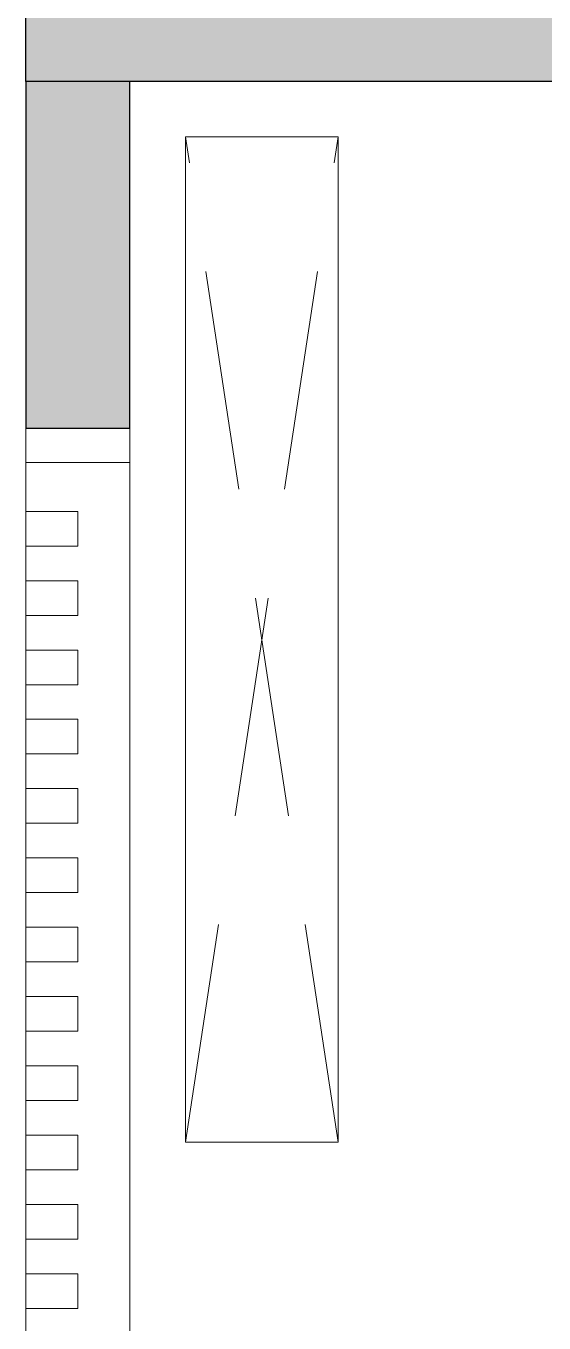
# Model space of a CAD drawing. Header units: millimetres. Extents: x 307301 to 459443, y -2888111 to -2805601.
# Drawn here: x 438388 to 439134, y -2879121 to -2877250 of the extents above; entities that cross this region are included whole.
import ezdxf

# ---------------------------------------------------------------- set-up
doc = ezdxf.new("R2010")
doc.units = ezdxf.units.MM
doc.header["$LTSCALE"] = 10
doc.header["$MEASUREMENT"] = 0
doc.linetypes.add('DASHED', pattern=[19.05, 12.7, -6.35])
doc.linetypes.add('HIDDEN', pattern=[9.525, 6.35, -3.175])
for name, color, linetype, lineweight in [('DOTTED', 7, 'DASHED', 5), ('ELEV', 143, 'Continuous', 9), ('HATCH WALL', 8, 'Continuous', 0), ('sanitary', 251, 'Continuous', 9)]:
    doc.layers.add(name, color=color, linetype=linetype, lineweight=lineweight)
doc.layers.add('WALL - PDA', color=1, linetype='Continuous')

msp = doc.modelspace()

# ---------------------------------------------------------------- hatches: boundary and pattern name
at = {"layer": 'HATCH WALL'}
for points in [[(440565.9, -2877330), (438387.5, -2877330), (438387.5, -2877180), (440565.9, -2877180)], [(438537.5, -2877330), (438387.5, -2877330), (438387.5, -2877830), (438537.5, -2877830)]]:
    msp.add_hatch(color=7, dxfattribs=at).paths.add_polyline_path(points)

# ---------------------------------------------------------------- linework, layer by layer
at = {"layer": 'DOTTED', "color": 8, "linetype": 'HIDDEN', "ltscale": 5}
for p, q in [((438837.5, -2878860), (438617.5, -2877410)), ((438617.5, -2878860), (438837.5, -2877410))]:
    msp.add_line(p, q, dxfattribs=at)
at = {"layer": 'DOTTED', "color": 0, "ltscale": 50}
for p, q in [((438387.5, -2879720), (438387.5, -2877830)), ((438537.5, -2879720), (438537.5, -2877830))]:
    msp.add_line(p, q, dxfattribs=at)
at = {"layer": 'ELEV', "ltscale": 50}
for p, q in [((438617.5, -2878860), (438617.5, -2877410)), ((438617.5, -2877410), (438837.5, -2877410)), ((438837.5, -2878860), (438837.5, -2877410)), ((438837.5, -2878860), (438617.5, -2878860))]:
    msp.add_line(p, q, dxfattribs=at)
at = {"layer": 'sanitary', "ltscale": 50, "elevation": 0}
for points in [[(438537.5, -2877830), (438387.5, -2877830), (438387.5, -2877879.9), (438537.5, -2877879.9)], [(438462.5, -2877950.2), (438387.5, -2877950.2), (438387.5, -2878000.2), (438462.5, -2878000.2)], [(438462.5, -2878050.2), (438387.5, -2878050.2), (438387.5, -2878100.2), (438462.5, -2878100.2)], [(438462.5, -2878150.2), (438387.5, -2878150.2), (438387.5, -2878200.2), (438462.5, -2878200.2)], [(438462.5, -2878250.1), (438387.5, -2878250.1), (438387.5, -2878300.1), (438462.5, -2878300.1)], [(438462.5, -2878350.1), (438387.5, -2878350.1), (438387.5, -2878400.1), (438462.5, -2878400.1)], [(438462.5, -2878450.1), (438387.5, -2878450.1), (438387.5, -2878500.1), (438462.5, -2878500.1)], [(438462.5, -2878550), (438387.5, -2878550), (438387.5, -2878600), (438462.5, -2878600)], [(438462.5, -2878650), (438387.5, -2878650), (438387.5, -2878700), (438462.5, -2878700)], [(438462.5, -2878750), (438387.5, -2878750), (438387.5, -2878800), (438462.5, -2878800)], [(438462.5, -2878849.9), (438387.5, -2878849.9), (438387.5, -2878899.9), (438462.5, -2878899.9)], [(438462.5, -2878949.9), (438387.5, -2878949.9), (438387.5, -2878999.9), (438462.5, -2878999.9)], [(438462.5, -2879049.9), (438387.5, -2879049.9), (438387.5, -2879099.9), (438462.5, -2879099.9)]]:
    msp.add_lwpolyline(points, close=True, dxfattribs=at)
at = {"layer": 'WALL - PDA', "elevation": 0}
for points in [[(440565.9, -2877330), (438387.5, -2877330), (438387.5, -2877180), (440565.9, -2877180)], [(438537.5, -2877330), (438387.5, -2877330), (438387.5, -2877830), (438537.5, -2877830)]]:
    msp.add_lwpolyline(points, close=True, dxfattribs=at)

doc.saveas('drawing.dxf')
